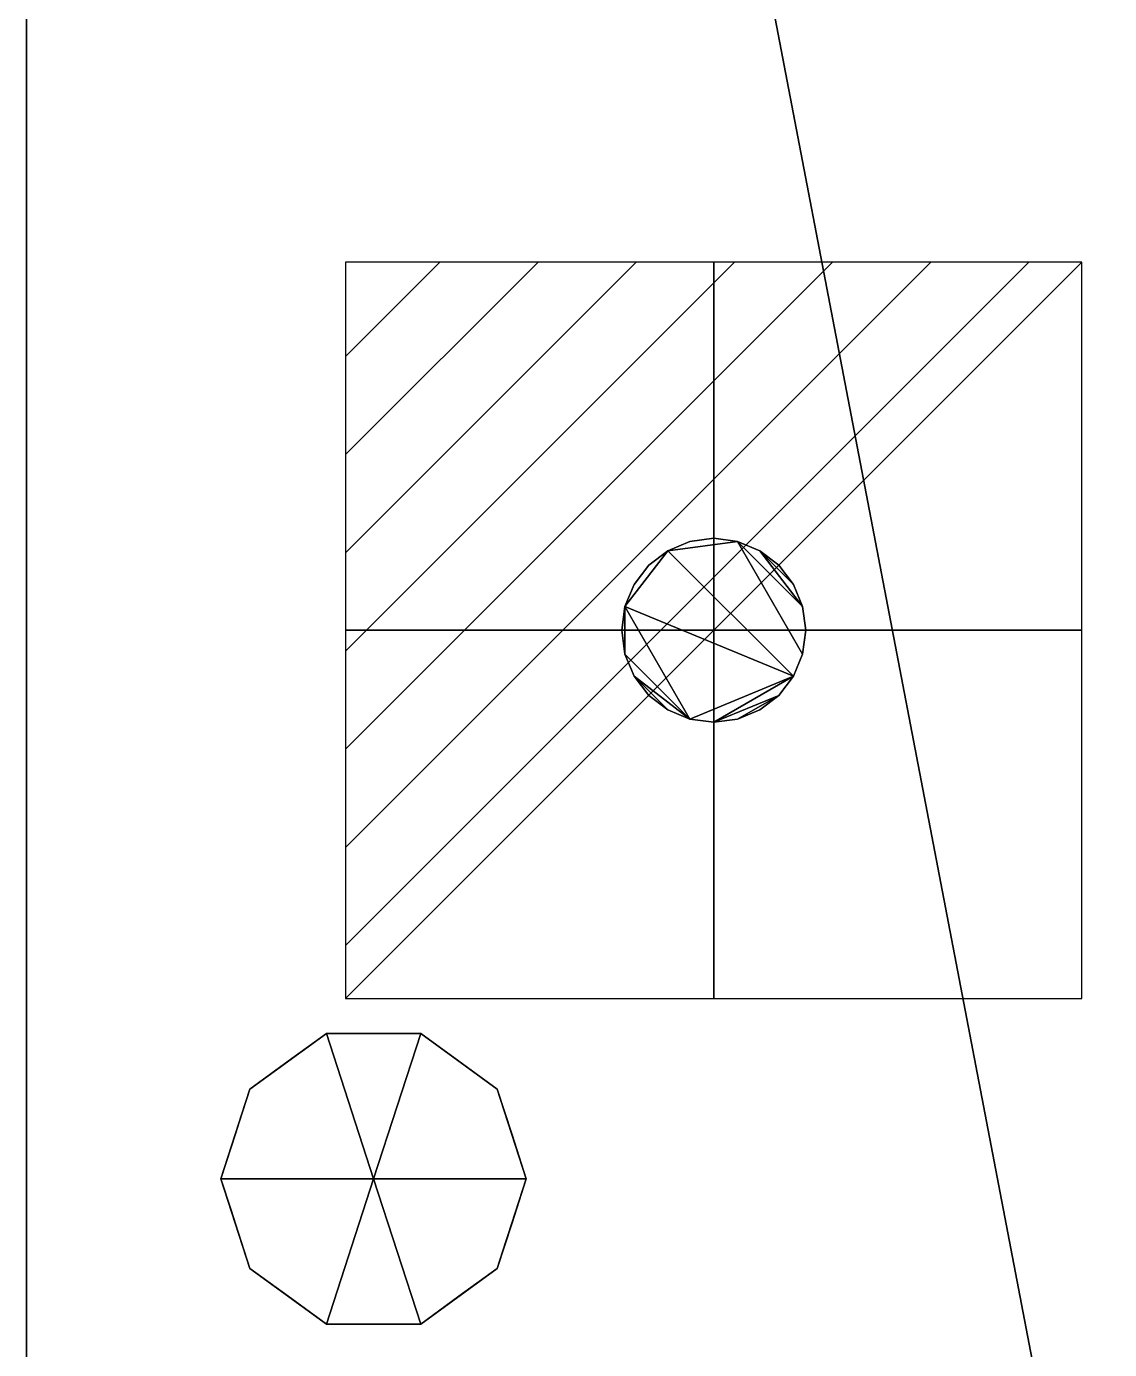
# Model space of a CAD drawing. Extents: x -1 to 891, y -1591 to 1.
# Drawn here: x 0 to 156, y -754.6 to -564 of the extents above; entities that cross this region are included whole.
import ezdxf

# ---------------------------------------------------------------- set-up
doc = ezdxf.new("R2010")
doc.units = 0
for name, color, linetype in [('IQ_200_2D', 1, 'Continuous'), ('IQ_200_3D', 1, 'Continuous'), ('IQ_CON_ELECTRICITY_INT', 7, 'Continuous')]:
    doc.layers.add(name, color=color, linetype=linetype)

# ---------------------------------------------------------------- blocks, each defined once
blk = doc.blocks.new('*X3')
at = {"color": 0}
for p, q in [((286.774344, 2204.447934), (296.618251, 2214.291842)), ((286.774344, 2205.862148), (295.204037, 2214.291842)), ((286.774344, 2207.276361), (293.789824, 2214.291842)), ((286.774344, 2208.690575), (292.37561, 2214.291842)), ((286.774344, 2210.104788), (290.961397, 2214.291842)), ((286.774344, 2211.519002), (289.547183, 2214.291842)), ((286.774344, 2212.933216), (288.13297, 2214.291842))]:
    blk.add_line(p, q, dxfattribs=at)
blk = doc.blocks.new('ELECTRICITY')
for p, q in [((2.1213, 2.1213), (-2.1213, 2.1213)), ((-2.1213, 2.1213), (-2.1213, -2.1213)), ((-2.1213, -2.1213), (2.1213, 2.1213)), ((2.1213, -2.1213), (2.1213, 2.1213)), ((-2.1213, -2.1213), (2.1213, -2.1213))]:
    blk.add_line(p, q)
at = {"extrusion": (-1, 0, 0)}
for p, q in [((0, -2.1213, 2.1213), (0, 2.1213, 2.1213)), ((0, 2.1213, -2.1213), (0, -2.1213, -2.1213)), ((0, 2.1213, 2.1213), (0, 2.1213, -2.1213)), ((0, 2.1213, -2.1213), (0, -2.1213, 2.1213)), ((0, -2.1213, -2.1213), (0, -2.1213, 2.1213))]:
    blk.add_line(p, q, dxfattribs=at)
at = {"extrusion": (0, -1, 0)}
for p, q in [((2.1213, 0, 2.1213), (-2.1213, 0, 2.1213)), ((-2.1213, 0, -2.1213), (2.1213, 0, -2.1213)), ((-2.1213, 0, 2.1213), (-2.1213, 0, -2.1213)), ((-2.1213, 0, -2.1213), (2.1213, 0, 2.1213)), ((2.1213, 0, -2.1213), (2.1213, 0, 2.1213))]:
    blk.add_line(p, q, dxfattribs=at)
at = {"xscale": 0.4000000000000909, "yscale": 0.4000000000000909, "zscale": 0.4000000000000909}
blk.add_blockref('*X3', (-116.8311, -883.5954), dxfattribs=at)
at = {"extrusion": (-1, 0, 0), "xscale": 0.3999999999999773, "yscale": 0.3999999999999773, "zscale": 0.3999999999999773}
blk.add_blockref('*X3', (-116.8311, -883.5954), dxfattribs=at)
at = {"extrusion": (0, -1, 0), "xscale": 0.4000000000000909, "yscale": 0.4000000000000909, "zscale": 0.4000000000000909}
blk.add_blockref('*X3', (-116.8311, -883.5954), dxfattribs=at)

msp = doc.modelspace()

# ---------------------------------------------------------------- linework, layer by layer
at = {"layer": 'IQ_200_2D', "transparency": 33554687}
msp.add_line((0, -910), (0, 0), dxfattribs=at)

# ---------------------------------------------------------------- block references
at = {"layer": 'IQ_CON_ELECTRICITY_INT', "transparency": 33554687, "xscale": 25, "yscale": 25, "zscale": 25}
msp.add_blockref('ELECTRICITY', (99, -651), dxfattribs=at)

# ---------------------------------------------------------------- meshes
at = {"layer": 'IQ_200_3D', "transparency": 33554687}
mesh = msp.add_polyface(dxfattribs=at)
corners = [(890, 0, 130), (890, -835, 130), (160, -835, 130), (160, -910, 130), (0, -910, 130), (0, 0, 130)]
mesh.append_faces([[corners[k] for k in face] for face in [(0, 1, 2, 5)]], dxfattribs={"vtx2": -1})
mesh.append_faces([[corners[k] for k in face] for face in [(2, 3, 4, 5)]], dxfattribs={"vtx3": -1})
mesh = msp.add_polyface(dxfattribs=at)
corners = [(890, 0, 950), (0, 0, 950), (0, -910, 950), (160, -910, 950), (160, -835, 950), (890, -835, 950)]
mesh.append_faces([[corners[k] for k in face] for face in [(2, 3, 4, 1)]], dxfattribs={"vtx2": -1})
mesh.append_faces([[corners[k] for k in face] for face in [(4, 5, 0, 1)]], dxfattribs={"vtx3": -1})
mesh = msp.add_polyface(dxfattribs=at)
corners = [(0, -910, 130), (0, -910, 950), (0, 0, 950), (0, 0, 130)]
mesh.append_faces([[corners[k] for k in face] for face in [(0, 1, 2, 3)]])
mesh = msp.add_polyface(dxfattribs=at)
corners = [(99, -637.75, 950), (102.43, -638.2, 950), (105.62, -639.53, 950), (108.37, -641.63, 950), (110.47, -644.38, 950), (111.8, -647.57, 950), (112.25, -651, 950), (111.8, -654.43, 950), (110.47, -657.62, 950), (108.37, -660.37, 950), (105.62, -662.47, 950), (102.43, -663.8, 950), (99, -664.25, 950), (95.57, -663.8, 950), (92.38, -662.47, 950), (89.63, -660.37, 950), (87.53, -657.62, 950), (86.2, -654.43, 950), (85.75, -651, 950), (86.2, -647.57, 950), (87.53, -644.38, 950), (89.63, -641.63, 950), (92.38, -639.53, 950), (95.57, -638.2, 950)]
mesh.append_faces([[corners[k] for k in face] for face in [(11, 9, 10), (16, 13, 14, 15), (19, 17, 18)]], dxfattribs={"vtx0": -1})
mesh.append_faces([[corners[k] for k in face] for face in [(2, 5, 1)]], dxfattribs={"vtx0": -1, "vtx1": -1})
mesh.append_faces([[corners[k] for k in face] for face in [(17, 19, 13, 16), (19, 22, 8)]], dxfattribs={"vtx0": -1, "vtx1": -1, "vtx2": -1})
mesh.append_faces([[corners[k] for k in face] for face in [(22, 1, 7, 8)]], dxfattribs={"vtx0": -1, "vtx1": -1, "vtx3": -1})
mesh.append_faces([[corners[k] for k in face] for face in [(12, 8, 9, 11)]], dxfattribs={"vtx0": -1, "vtx2": -1})
mesh.append_faces([[corners[k] for k in face] for face in [(8, 12, 13, 19)]], dxfattribs={"vtx0": -1, "vtx2": -1, "vtx3": -1})
mesh.append_faces([[corners[k] for k in face] for face in [(4, 5, 2, 3)]], dxfattribs={"vtx1": -1})
mesh.append_faces([[corners[k] for k in face] for face in [(20, 21, 22, 19)]], dxfattribs={"vtx2": -1})
mesh.append_faces([[corners[k] for k in face] for face in [(5, 6, 7, 1)]], dxfattribs={"vtx2": -1, "vtx3": -1})
mesh.append_faces([[corners[k] for k in face] for face in [(22, 23, 0, 1)]], dxfattribs={"vtx3": -1})
mesh = msp.add_polyface(dxfattribs=at)
corners = [(99, -637.75, 955), (95.57, -638.2, 955), (92.38, -639.53, 955), (89.63, -641.63, 955), (87.53, -644.38, 955), (86.2, -647.57, 955), (85.75, -651, 955), (86.2, -654.43, 955), (87.53, -657.62, 955), (89.63, -660.37, 955), (92.38, -662.47, 955), (95.57, -663.8, 955), (99, -664.25, 955), (102.43, -663.8, 955), (105.62, -662.47, 955), (108.37, -660.37, 955), (110.47, -657.62, 955), (111.8, -654.43, 955), (112.25, -651, 955), (111.8, -647.57, 955), (110.47, -644.38, 955), (108.37, -641.63, 955), (105.62, -639.53, 955), (102.43, -638.2, 955)]
mesh.append_faces([[corners[k] for k in face] for face in [(10, 8, 9), (15, 12, 13, 14), (22, 20, 21)]], dxfattribs={"vtx0": -1})
mesh.append_faces([[corners[k] for k in face] for face in [(19, 23, 17, 18)]], dxfattribs={"vtx0": -1, "vtx1": -1})
mesh.append_faces([[corners[k] for k in face] for face in [(16, 2, 5, 11)]], dxfattribs={"vtx0": -1, "vtx1": -1, "vtx2": -1, "vtx3": -1})
mesh.append_faces([[corners[k] for k in face] for face in [(11, 7, 8, 10), (12, 15, 16, 11)]], dxfattribs={"vtx0": -1, "vtx2": -1})
mesh.append_faces([[corners[k] for k in face] for face in [(2, 16, 17, 23)]], dxfattribs={"vtx0": -1, "vtx2": -1, "vtx3": -1})
mesh.append_faces([[corners[k] for k in face] for face in [(22, 23, 19, 20)]], dxfattribs={"vtx1": -1, "vtx3": -1})
mesh.append_faces([[corners[k] for k in face] for face in [(0, 1, 2, 23)]], dxfattribs={"vtx2": -1})
mesh.append_faces([[corners[k] for k in face] for face in [(5, 6, 7, 11)]], dxfattribs={"vtx2": -1, "vtx3": -1})
mesh.append_faces([[corners[k] for k in face] for face in [(2, 3, 4, 5)]], dxfattribs={"vtx3": -1})
mesh = msp.add_polyface(dxfattribs=at)
corners = [(99, -637.75, 950), (95.57, -638.2, 950), (92.38, -639.53, 950), (89.63, -641.63, 950), (87.53, -644.38, 950), (86.2, -647.57, 950), (85.75, -651, 950), (86.2, -654.43, 950), (87.53, -657.62, 950), (89.63, -660.37, 950), (92.38, -662.47, 950), (95.57, -663.8, 950), (99, -664.25, 950), (99, -664.25, 955), (95.57, -663.8, 955), (92.38, -662.47, 955), (89.63, -660.37, 955), (87.53, -657.62, 955), (86.2, -654.43, 955), (85.75, -651, 955), (86.2, -647.57, 955), (87.53, -644.38, 955), (89.63, -641.63, 955), (92.38, -639.53, 955), (95.57, -638.2, 955), (99, -637.75, 955)]
mesh.append_faces([[corners[k] for k in face] for face in [(13, 14, 11, 12), (0, 1, 24, 25)]], dxfattribs={"vtx1": -1})
mesh.append_faces([[corners[k] for k in face] for face in [(14, 15, 10, 11), (16, 17, 8, 9), (15, 16, 9, 10), (17, 18, 7, 8), (6, 7, 18, 19), (19, 20, 5, 6), (20, 21, 4, 5), (22, 23, 2, 3), (21, 22, 3, 4), (23, 24, 1, 2)]], dxfattribs={"vtx1": -1, "vtx3": -1})
mesh = msp.add_polyface(dxfattribs=at)
corners = [(99, -664.25, 950), (102.43, -663.8, 950), (105.62, -662.47, 950), (108.37, -660.37, 950), (110.47, -657.62, 950), (111.8, -654.43, 950), (112.25, -651, 950), (111.8, -647.57, 950), (110.47, -644.38, 950), (108.37, -641.63, 950), (105.62, -639.53, 950), (102.43, -638.2, 950), (99, -637.75, 950), (99, -637.75, 955), (102.43, -638.2, 955), (105.62, -639.53, 955), (108.37, -641.63, 955), (110.47, -644.38, 955), (111.8, -647.57, 955), (112.25, -651, 955), (111.8, -654.43, 955), (110.47, -657.62, 955), (108.37, -660.37, 955), (105.62, -662.47, 955), (102.43, -663.8, 955), (99, -664.25, 955)]
mesh.append_faces([[corners[k] for k in face] for face in [(13, 14, 11, 12), (0, 1, 24, 25)]], dxfattribs={"vtx1": -1})
mesh.append_faces([[corners[k] for k in face] for face in [(14, 15, 10, 11), (16, 17, 8, 9), (15, 16, 9, 10), (17, 18, 7, 8), (6, 7, 18, 19), (19, 20, 5, 6), (20, 21, 4, 5), (22, 23, 2, 3), (21, 22, 3, 4), (23, 24, 1, 2)]], dxfattribs={"vtx1": -1, "vtx3": -1})
mesh = msp.add_polyface(dxfattribs=at)
corners = [(50, -730, 130), (72, -730, 130), (67.8, -717.07, 130), (56.8, -709.08, 130), (43.2, -709.08, 130), (32.2, -717.07, 130), (28, -730, 130)]
mesh.append_faces([[corners[k] for k in face] for face in [(0, 4, 5, 6)]], dxfattribs={"vtx0": -1})
mesh.append_faces([[corners[k] for k in face] for face in [(0, 3, 4)]], dxfattribs={"vtx0": -1, "vtx2": -1})
mesh.append_faces([[corners[k] for k in face] for face in [(0, 1, 2, 3)]], dxfattribs={"vtx3": -1})
mesh = msp.add_polyface(dxfattribs=at)
corners = [(28, -730, 130), (32.2, -717.07, 130), (43.2, -709.08, 130), (56.8, -709.08, 130), (67.8, -717.07, 130), (72, -730, 130), (72, -730, 0), (67.8, -717.07, 0), (56.8, -709.08, 0), (43.2, -709.08, 0), (32.2, -717.07, 0), (28, -730, 0), (62.3, -713.07, 130), (62.3, -713.07, 0), (69.9, -723.53, 0), (69.9, -723.53, 130), (50, -709.08, 130), (50, -709.08, 0), (37.7, -713.07, 0), (37.7, -713.07, 130), (30.94, -720.95, 0), (30.1, -723.53, 130), (29.47, -725.47, 0)]
mesh.append_faces([[corners[k] for k in face] for face in [(14, 15, 5, 6)]], dxfattribs={"vtx0": -1})
mesh.append_faces([[corners[k] for k in face] for face in [(21, 22, 0), (20, 1, 10), (1, 20, 21)]], dxfattribs={"vtx0": -1, "vtx1": -1})
mesh.append_faces([[corners[k] for k in face] for face in [(21, 20, 22)]], dxfattribs={"vtx0": -1, "vtx2": -1})
mesh.append_faces([[corners[k] for k in face] for face in [(14, 7, 4, 15), (13, 8, 3, 12), (7, 13, 12, 4), (16, 3, 8, 17), (17, 9, 2, 16), (19, 2, 9, 18), (1, 19, 18, 10)]], dxfattribs={"vtx1": -1, "vtx3": -1})
mesh.append_faces([[corners[k] for k in face] for face in [(22, 11, 0)]], dxfattribs={"vtx2": -1})
mesh = msp.add_polyface(dxfattribs=at)
corners = [(28, -730, 0), (32.2, -717.07, 0), (43.2, -709.08, 0), (56.8, -709.08, 0), (67.8, -717.07, 0), (72, -730, 0), (50, -730, 0)]
mesh.append_faces([[corners[k] for k in face] for face in [(1, 2, 6, 0)]], dxfattribs={"vtx1": -1})
mesh.append_faces([[corners[k] for k in face] for face in [(2, 3, 6)]], dxfattribs={"vtx1": -1, "vtx2": -1})
mesh.append_faces([[corners[k] for k in face] for face in [(4, 5, 6, 3)]], dxfattribs={"vtx2": -1})
mesh = msp.add_polyface(dxfattribs=at)
corners = [(50, -730, 130), (28, -730, 130), (32.2, -742.93, 130), (43.2, -750.92, 130), (56.8, -750.92, 130), (67.8, -742.93, 130), (72, -730, 130)]
mesh.append_faces([[corners[k] for k in face] for face in [(0, 4, 5, 6)]], dxfattribs={"vtx0": -1})
mesh.append_faces([[corners[k] for k in face] for face in [(4, 0, 3)]], dxfattribs={"vtx0": -1, "vtx1": -1})
mesh.append_faces([[corners[k] for k in face] for face in [(0, 1, 2, 3)]], dxfattribs={"vtx3": -1})
mesh = msp.add_polyface(dxfattribs=at)
corners = [(72, -730, 130), (67.8, -742.93, 130), (56.8, -750.92, 130), (43.2, -750.92, 130), (32.2, -742.93, 130), (28, -730, 130), (28, -730, 0), (32.2, -742.93, 0), (43.2, -750.92, 0), (56.8, -750.92, 0), (67.8, -742.93, 0), (72, -730, 0), (30.94, -739.05, 130), (30.1, -736.47, 0), (37.7, -746.93, 0), (37.7, -746.93, 130), (50, -750.92, 130), (50, -750.92, 0), (62.3, -746.93, 0), (62.3, -746.93, 130), (69.06, -739.05, 0), (69.9, -736.47, 130), (29.47, -734.53, 130), (70.53, -734.53, 0)]
mesh.append_faces([[corners[k] for k in face] for face in [(7, 12, 13), (21, 23, 0), (1, 20, 21), (20, 1, 10)]], dxfattribs={"vtx0": -1, "vtx1": -1})
mesh.append_faces([[corners[k] for k in face] for face in [(13, 12, 22), (7, 4, 12), (21, 20, 23)]], dxfattribs={"vtx0": -1, "vtx2": -1})
mesh.append_faces([[corners[k] for k in face] for face in [(6, 13, 22)]], dxfattribs={"vtx1": -1, "vtx2": -1})
mesh.append_faces([[corners[k] for k in face] for face in [(15, 4, 7, 14), (3, 15, 14, 8), (17, 9, 2, 16), (19, 2, 9, 18), (18, 10, 1, 19), (16, 3, 8, 17)]], dxfattribs={"vtx1": -1, "vtx3": -1})
mesh.append_faces([[corners[k] for k in face] for face in [(22, 5, 6), (23, 11, 0)]], dxfattribs={"vtx2": -1})
mesh = msp.add_polyface(dxfattribs=at)
corners = [(72, -730, 0), (67.8, -742.93, 0), (56.8, -750.92, 0), (43.2, -750.92, 0), (32.2, -742.93, 0), (28, -730, 0), (50, -730, 0)]
mesh.append_faces([[corners[k] for k in face] for face in [(3, 6, 2)]], dxfattribs={"vtx0": -1, "vtx1": -1})
mesh.append_faces([[corners[k] for k in face] for face in [(1, 2, 6, 0)]], dxfattribs={"vtx1": -1})
mesh.append_faces([[corners[k] for k in face] for face in [(4, 5, 6, 3)]], dxfattribs={"vtx2": -1})

doc.saveas('drawing.dxf')
